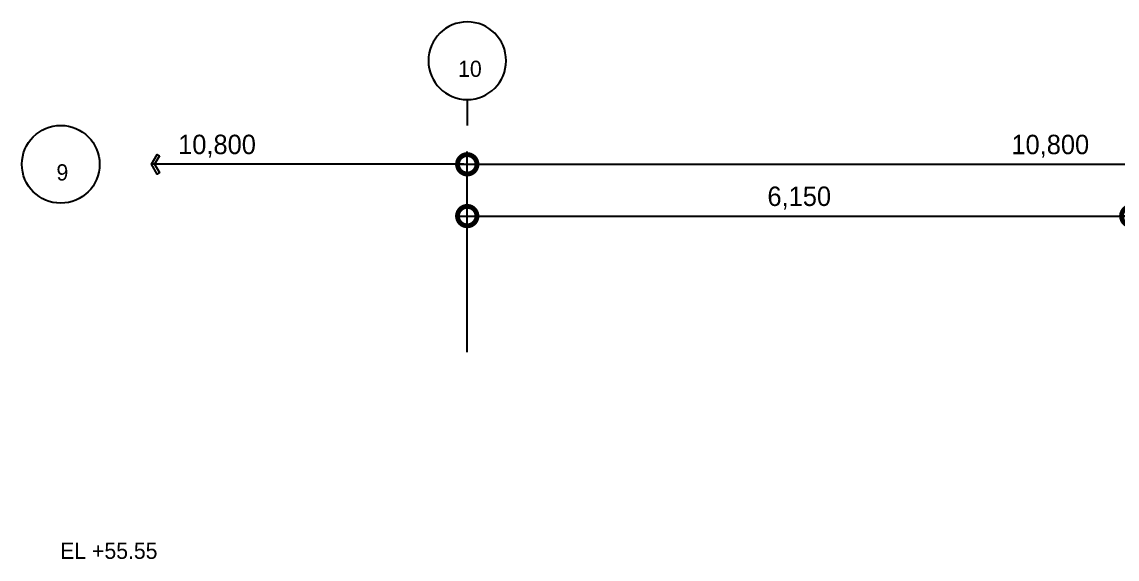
# Model space of a CAD drawing. Header units: millimetres. Extents: x -37526 to 92296, y -340 to 26760.
# Drawn here: x 35876 to 46019, y 19371 to 24350 of the extents above; entities that cross this region are included whole.
import ezdxf
from ezdxf.enums import TextEntityAlignment as Align

# ---------------------------------------------------------------- set-up
doc = ezdxf.new("R2010")
doc.units = ezdxf.units.MM
doc.header["$LTSCALE"] = 60
doc.layers.get('Defpoints').update_dxf_attribs({"color": 151})
doc.layers.add('A-DIM', color=7, linetype='Continuous')
doc.layers.add('NOPLOT-DIM', color=191, linetype='Continuous', plot=False)
doc.styles.add('Gdim', font='Dotum.ttf')
doc.styles.add('Gtx', font='Dotum.ttf')
doc.dimstyles.new('Gdim60', dxfattribs={"dimscale": 60, "dimtxt": 3, "dimasz": 1, "dimexe": 2, "dimexo": 3, "dimgap": 1, "dimtad": 1, "dimdec": 0, "dimdsep": 46, "dimlunit": 6, "dimtxsty": 'Gdim', "dimblk": 'G3-DOT', "dimcen": 2.5, "dimdle": 2, "dimclrd": 1, "dimclre": 1, "dimclrt": 256, "dimazin": 2, "dimtfac": 1, "dimtdec": 0, "dimtix": 1, "dimtmove": 2, "dimatfit": 3, "dimldrblk": 'DOTSMALL', "dimfxl": 0, "dimtolj": 1, "dimtzin": 0, "dimarcsym": 0})

# ---------------------------------------------------------------- blocks, each defined once
blk = doc.blocks.new('CR')
at = {"color": 0}
blk.add_line((4, 0), (0, 0), dxfattribs=at)
blk.add_circle((10, 0), 6, dxfattribs=at)
blk = doc.blocks.new('G3-DOT')
at = {"layer": 'A-DIM', "color": 1, "linetype": 'ByBlock'}
blk.add_line((1.5, 0), (-1.5, 0), dxfattribs=at)
at = {"layer": 'A-DIM', "color": 1, "linetype": 'ByBlock', "const_width": 3}
blk.add_lwpolyline([(0.375, 0, 1), (-0.375, 0, 1)], format="xyb", close=True, dxfattribs=at)
blk = doc.blocks.new('*D12')
at = {"layer": 'Defpoints', "color": 0, "transparency": 16777216}
for p in [(50800, 23030), (40000, 21110), (50800, 21110)]:
    blk.add_point(p, dxfattribs=at)
at = {"layer": 'NOPLOT-DIM', "color": 1, "lineweight": -2, "transparency": 16777216}
for p, q in [((40000, 21290), (40000, 23150)), ((50800, 21290), (50800, 23150)), ((40060, 23030), (50740, 23030))]:
    blk.add_line(p, q, dxfattribs=at)
at = {"layer": 'NOPLOT-DIM', "color": 1, "lineweight": -2, "transparency": 16777216, "xscale": 60, "yscale": 60, "zscale": 60, "rotation": 180}
blk.add_blockref('G3-DOT', (40000, 23030), dxfattribs=at)
at = {"layer": 'NOPLOT-DIM', "color": 1, "lineweight": -2, "transparency": 16777216, "xscale": 60, "yscale": 60, "zscale": 60}
blk.add_blockref('G3-DOT', (50800, 23030), dxfattribs=at)
at = {"layer": 'NOPLOT-DIM', "transparency": 16777216, "insert": (45400, 23197), "char_height": 180, "attachment_point": 5, "style": 'Gdim'}
blk.add_mtext('\\A1;10,800', dxfattribs=at)
blk = doc.blocks.new('_DotSmall')
at = {"color": 0, "linetype": 'ByBlock', "const_width": 0.5}
blk.add_lwpolyline([(-0.0625, 0, 1), (0.0625, 0, 1)], format="xyb", close=True, dxfattribs=at)
blk = doc.blocks.new('*D13')
at = {"layer": 'Defpoints', "color": 0, "transparency": 16777216}
for p in [(46150, 22550), (40000, 21110), (46150, 21110)]:
    blk.add_point(p, dxfattribs=at)
at = {"layer": 'NOPLOT-DIM', "color": 1, "lineweight": -2, "transparency": 16777216}
for p, q in [((40000, 21290), (40000, 22670)), ((46150, 21290), (46150, 22670)), ((40060, 22550), (46090, 22550))]:
    blk.add_line(p, q, dxfattribs=at)
at = {"layer": 'NOPLOT-DIM', "color": 1, "lineweight": -2, "transparency": 16777216, "xscale": 60, "yscale": 60, "zscale": 60, "rotation": 180}
blk.add_blockref('G3-DOT', (40000, 22550), dxfattribs=at)
at = {"layer": 'NOPLOT-DIM', "color": 1, "lineweight": -2, "transparency": 16777216, "xscale": 60, "yscale": 60, "zscale": 60}
blk.add_blockref('G3-DOT', (46150, 22550), dxfattribs=at)
at = {"layer": 'NOPLOT-DIM', "transparency": 16777216, "insert": (43075, 22717), "char_height": 180, "attachment_point": 5, "style": 'Gdim'}
blk.add_mtext('\\A1;6,150', dxfattribs=at)

msp = doc.modelspace()

# ---------------------------------------------------------------- linework, layer by layer
at = {"layer": 'NOPLOT-DIM'}
msp.add_line((39970, 23030), (37075.5, 23030), dxfattribs=at)
at = {"layer": 'NOPLOT-DIM', "elevation": 0}
msp.add_lwpolyline([(37149.4, 23107.4), (37105.1, 23030), (37149.4, 22952.6), (37127.1, 22939.8), (37075.5, 23030), (37127.1, 23120.2)], close=True, dxfattribs=at)
at = {"layer": 'NOPLOT-DIM'}
msp.add_circle((36235.5, 23030), 360, dxfattribs=at)

# ---------------------------------------------------------------- block references
at = {"layer": 'NOPLOT-DIM', "xscale": -60, "yscale": 60, "zscale": 60, "rotation": 270}
msp.add_blockref('CR', (40000, 23390), dxfattribs=at)

# ---------------------------------------------------------------- texts
at = {"layer": 'NOPLOT-DIM', "style": 'Gtx'}
for s, p in [('10', (40025, 23840.2)), ('9', (36250.2, 22880.2))]:
    msp.add_text(s, height=150, dxfattribs=at).set_placement(p, align=Align.CENTER)
msp.add_text('EL +55.55', height=150, dxfattribs=at).set_placement((36230.8, 19372.7))
at = {"layer": 'NOPLOT-DIM', "insert": (37682.7, 23197.5), "char_height": 180, "attachment_point": 5, "style": 'Gdim'}
msp.add_mtext('\\A1;10,800', dxfattribs=at)

# ---------------------------------------------------------------- dimensions: what is measured, and where the dimension line sits
at = {"layer": 'NOPLOT-DIM'}
for base, p2, picture, middle in [((50800, 23030), (50800, 21110), '*D12', (45400, 23197.5)), ((46150, 22550), (46150, 21110), '*D13', (43075, 22717.5))]:
    dim = msp.add_linear_dim(base=base, p1=(40000, 21110), p2=p2, dimstyle='Gdim60', dxfattribs=at)
    dim.commit()
    dim.dimension.update_dxf_attribs({"geometry": picture, "text_midpoint": middle})

doc.saveas('drawing.dxf')
